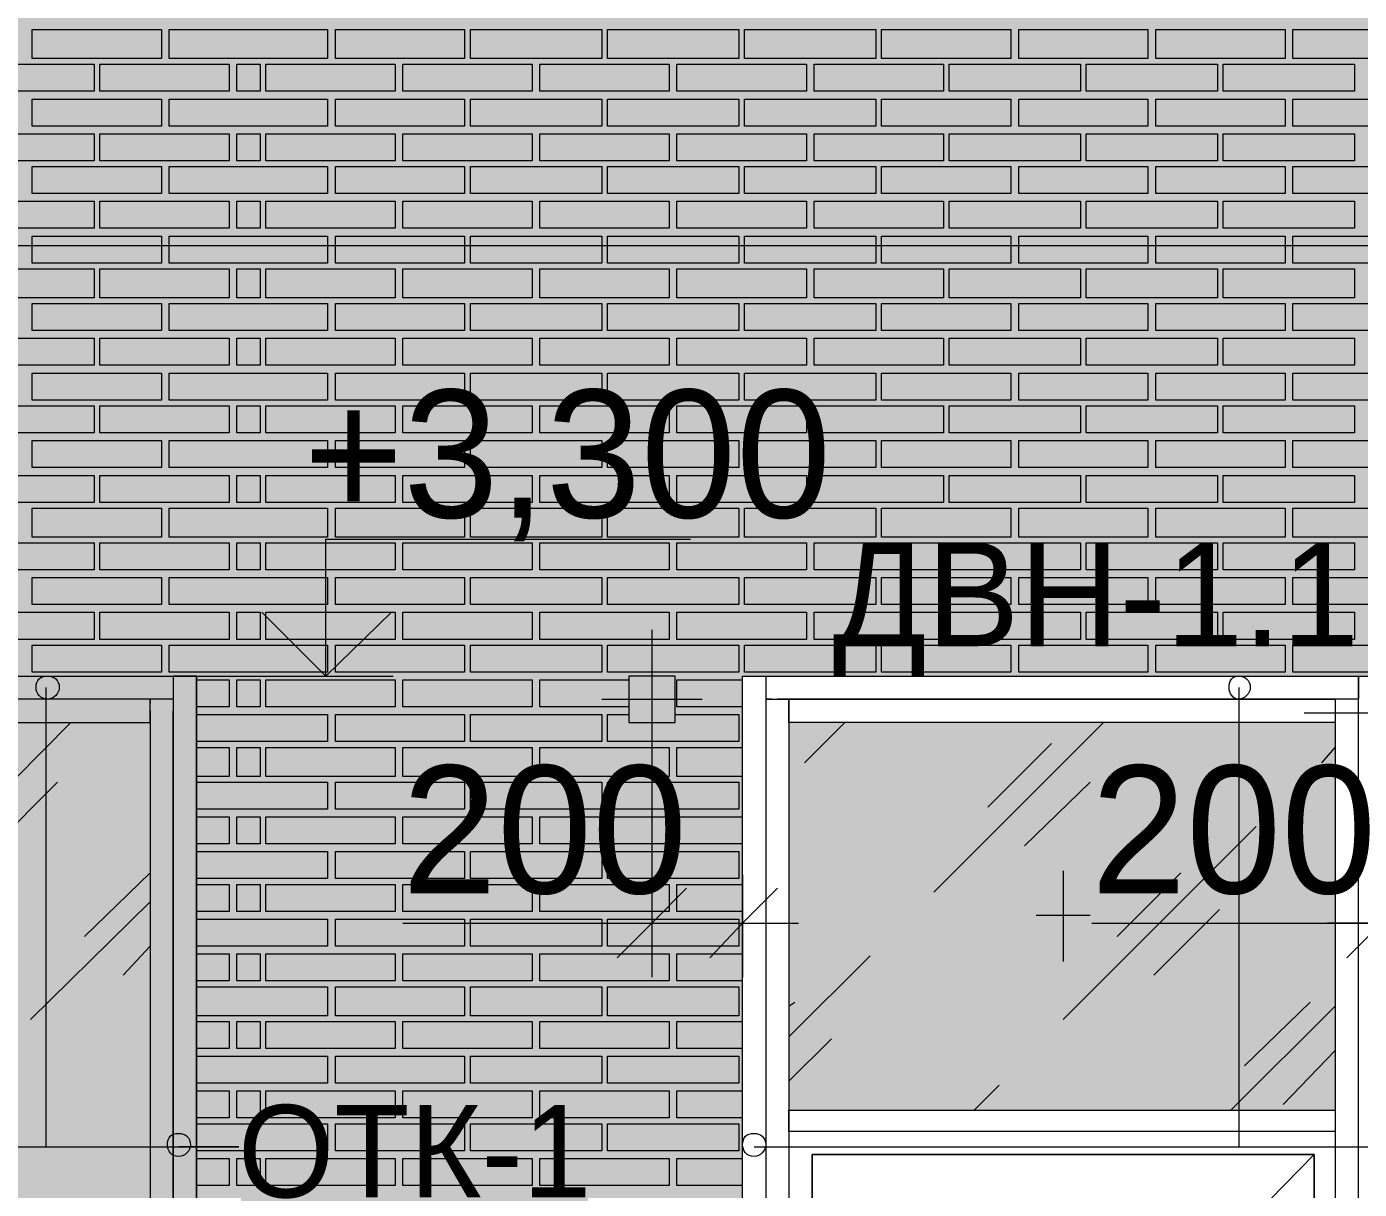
# Model space of a CAD drawing. Header units: millimetres. Extents: x -28928 to 100580, y -22867 to 36490.
# Drawn here: x 55282 to 58203, y -2589 to -40 of the extents above; entities that cross this region are included whole.
import ezdxf

# ---------------------------------------------------------------- set-up
doc = ezdxf.new("R2010")
doc.units = ezdxf.units.MM
doc.layers.add('PDF _Геометрия', color=7, linetype='Continuous', true_color=0x8f8e8d)
doc.layers.add('PDF _Сплошная заливка', color=7, linetype='Continuous', true_color=0xffffff)
doc.layers.add('PDF _Текст', color=7, linetype='Continuous')

msp = doc.modelspace()

# ---------------------------------------------------------------- hatches: boundary and pattern name
at = {"layer": 'PDF _Сплошная заливка', "true_color": 0xdcd6cf, "transparency": 33554559}
h = msp.add_hatch(color=254, dxfattribs=at)
h.paths.add_polyline_path([(29617.6, 1544.1), (29617.6, 9028.4), (29486.4, 9028.4), (29486.4, 1544.1)])
h.paths.add_polyline_path([(47137.2, -1464), (47137.2, -4713.2), (55763.7, -4713.2), (55763.7, 1455.3), (29617.6, 1455.3), (29617.6, 1523), (29486.4, 1523), (29486.4, -4713.2), (45263, -4713.2), (45263, -1464)])
msp.add_hatch(color=254, dxfattribs=at).paths.add_polyline_path([(60798.4, -2005.5), (60798.4, -4713.2), (70224.5, -4713.2), (70224.5, -1464), (74070.3, -1464), (74070.3, -4713.2), (82294.9, -4713.2), (82294.9, 9028.4), (55763.7, 9028.4), (55763.7, -4713.2), (56851.1, -4713.2), (56851.1, -1464), (58251.4, -1464), (58251.4, -4713.2), (59499.5, -4713.2), (59499.5, -2005.5)])

# ---------------------------------------------------------------- linework, layer by layer
at = {"layer": 'PDF _Геометрия', "color": 7, "lineweight": 9}
for points in [[(45263, -4679.3), (45263, -4713.2), (29486.4, -4713.2), (45263, -4713.2), (45263, -1464), (47137.2, -1464), (47137.2, -4713.2), (55763.7, -4713.2), (56851.1, -4713.2), (56851.1, -1464), (58251.4, -1464), (58251.4, -4713.2), (59499.5, -4713.2), (59499.5, -2005.5), (60798.4, -2005.5), (60798.4, -4713.2), (70224.5, -4713.2), (70224.5, -1464), (74070.3, -1464), (74070.3, -4713.2), (82294.9, -4713.2), (82316.1, -4713.2), (82316.1, 9028.4)], [(62803.7, -1239.7), (62786.8, -1100.1), (62748.7, -964.7), (62681.1, -837.8), (62592.2, -727.8), (62482.2, -639), (62359.5, -575.5), (62224.1, -533.2), (62080.3, -520.5), (45212.2, -520.5), (45068.4, -533.2), (44933, -575.5), (44810.3, -639), (44700.3, -727.8), (44611.4, -837.8), (44543.7, -964.7), (44505.7, -1100.1), (44488.7, -1239.7)], [(55505.7, -1464), (55814.5, -1464), (55937.2, -1464), (55937.2, -1163.6), (56736.8, -1163.6)], [(58082.2, -1544.3), (58577.2, -1544.3), (58894.5, -1544.3), (58894.5, -1244), (59694.1, -1244)], [(56652.2, -1362.4), (56652.2, -1662.8), (56652.2, -2005.5), (56652.2, -2124)], [(58450.3, -1362.4), (58450.3, -1662.8), (58450.3, -2005.5), (58133, -2005.5)], [(53855.7, -1464), (55653.7, -1464), (55653.7, -4163.2), (55653.7, -4087), (55653.7, -2813.6), (55653.7, -1540.1), (55653.7, -1464), (55603, -1464), (55603, -1540.1)], [(55323.7, -1489.3), (55323.7, -2496.3), (55746.8, -2496.3), (55615.7, -2496.3)], [(55784.9, -1464), (56085.3, -1464)], [(56927.2, -1464), (58175.3, -1464), (58200.7, -1464), (58200.7, -1514.7), (58175.3, -1514.7), (56927.2, -1514.7)], [(57938.4, -1489.3), (57938.4, -2496.3), (58357.2, -2496.3), (58226.1, -2496.3)], [(58200.7, -4764), (58200.7, -2441.3), (58200.7, -1540.1), (58200.7, -1464), (58251.4, -1464), (58251.4, -1540.1), (58251.4, -2441.3), (58251.4, -4764), (58200.7, -4764), (58200.7, -2441.3), (58200.7, -1514.7), (58149.9, -1514.7), (58149.9, -2441.3), (58149.9, -4764)], [(55552.2, -1514.7), (55552.2, -1523.2)], [(56542.2, -1514.7), (56762.2, -1514.7)], [(56914.5, -1514.7), (56901.8, -1514.7), (56952.6, -1514.7), (56952.6, -2441.3), (56952.6, -4764)], [(56901.8, -1514.7), (56901.8, -2441.3), (56901.8, -4764)], [(55552.2, -1540.1), (55552.2, -2813.6), (55552.2, -4112.4), (54778, -4112.4), (54778, -4061.6), (55552.2, -4061.6)], [(55603, -4154.7), (55603, -4087), (55603, -2813.6), (55603, -1540.1), (55603, -2813.6), (55603, -4112.4), (55552.2, -4112.4), (55552.2, -4061.6), (55243.4, -3824.7)], [(55010.7, -1937.8), (55378.7, -1565.5)], [(56986.4, -1654.3), (57075.3, -1565.5)], [(57269.9, -1937.8), (57642.2, -1565.5)], [(57388.4, -1751.6), (57528, -1612)], [(58120.3, -1654.3), (58149.9, -1620.5)], [(55209.5, -1836.3), (55349.1, -1696.6)], [(57468.7, -1836.3), (57612.6, -1696.6)], [(57553.4, -2217), (57976.4, -1794)], [(55408.4, -2035.1), (55552.2, -1895.5)], [(57553.4, -1891.3), (57553.4, -2090.1)], [(57671.8, -2035.1), (57811.4, -1895.5)], [(56851.1, -1899.7), (56851.1, -2005.5), (56851.1, -2124)], [(55289.9, -2217), (55552.2, -1959)], [(57752.2, -2119.7), (57896.1, -1975.9)], [(56106.4, -2005.5), (56580.3, -2005.5), (56753.7, -2005.5)], [(56533.7, -2005.5), (56973.7, -2005.5)], [(57612.6, -1988.6), (57494.1, -1988.6)], [(57616.8, -2005.5), (58090.7, -2005.5), (58353, -2005.5)], [(55493, -2119.7), (55552.2, -2056.3)], [(56952.6, -2255.1), (57130.3, -2077.4)], [(56952.6, -2187.4), (56965.3, -2179)], [(57921.4, -2415.9), (58149.9, -2187.4)], [(57951.1, -2318.6), (58094.9, -2179)], [(56952.6, -2352.4), (57045.7, -2259.3)], [(58035.7, -2403.2), (58149.9, -2284.7)], [(57358.7, -2415.9), (57413.7, -2360.9)], [(53868.4, -2496.3), (55746.8, -2496.3)], [(56876.4, -2496.3), (58357.2, -2496.3)], [(58103.4, -2513.2), (57003.4, -3638.6), (58103.4, -4764), (58103.4, -2513.2), (57003.4, -2513.2), (57003.4, -4764)]]:
    msp.add_lwpolyline(points, dxfattribs=at)
at = {"layer": 'PDF _Геометрия', "lineweight": 9}
for points in [[(55577.6, -110.1), (55433.7, -110.1), (55294.1, -110.1), (55294.1, -46.6), (55433.7, -46.6), (55577.6, -46.6)], [(55941.4, -110.1), (55797.6, -110.1), (55763.7, -110.1), (55734.1, -110.1), (55594.5, -110.1), (55594.5, -46.6), (55734.1, -46.6), (55763.7, -46.6), (55797.6, -46.6), (55941.4, -46.6)], [(56241.8, -110.1), (56098, -110.1), (55958.4, -110.1), (55958.4, -46.6), (56098, -46.6), (56241.8, -46.6)], [(56542.2, -110.1), (56398.4, -110.1), (56254.5, -110.1), (56254.5, -46.6), (56398.4, -46.6), (56542.2, -46.6)], [(56842.6, -110.1), (56698.7, -110.1), (56554.9, -110.1), (56554.9, -46.6), (56698.7, -46.6), (56842.6, -46.6)], [(57143, -110.1), (56999.1, -110.1), (56855.3, -110.1), (56855.3, -46.6), (56999.1, -46.6), (57143, -46.6)], [(57439.1, -110.1), (57299.5, -110.1), (57155.7, -110.1), (57155.7, -46.6), (57299.5, -46.6), (57439.1, -46.6)], [(57739.5, -110.1), (57599.9, -110.1), (57456.1, -110.1), (57456.1, -46.6), (57599.9, -46.6), (57739.5, -46.6)], [(58039.9, -110.1), (57896.1, -110.1), (57756.4, -110.1), (57756.4, -46.6), (57896.1, -46.6), (58039.9, -46.6)], [(58340.3, -110.1), (58196.4, -110.1), (58056.8, -110.1), (58056.8, -46.6), (58196.4, -46.6), (58340.3, -46.6)], [(55429.5, -122.8), (55429.5, -182), (55141.8, -182), (55141.8, -122.8)], [(55725.7, -122.8), (55725.7, -182), (55442.2, -182), (55442.2, -122.8)], [(55742.6, -182), (55742.6, -122.8), (55763.7, -122.8), (55793.4, -122.8), (55793.4, -182), (55763.7, -182)], [(56089.5, -122.8), (56089.5, -182), (55806.1, -182), (55806.1, -122.8)], [(56389.9, -122.8), (56389.9, -182), (56106.4, -182), (56106.4, -122.8)], [(56690.3, -122.8), (56690.3, -182), (56406.8, -182), (56406.8, -122.8)], [(56990.7, -122.8), (56990.7, -182), (56707.2, -182), (56707.2, -122.8)], [(57291.1, -122.8), (57291.1, -182), (57007.6, -182), (57007.6, -122.8)], [(57591.4, -122.8), (57591.4, -182), (57303.7, -182), (57303.7, -122.8)], [(57891.8, -122.8), (57891.8, -182), (57604.1, -182), (57604.1, -122.8)], [(58192.2, -122.8), (58192.2, -182), (57904.5, -182), (57904.5, -122.8)], [(55577.6, -258.2), (55433.7, -258.2), (55294.1, -258.2), (55294.1, -199), (55433.7, -199), (55577.6, -199)], [(55941.4, -258.2), (55797.6, -258.2), (55763.7, -258.2), (55734.1, -258.2), (55594.5, -258.2), (55594.5, -199), (55734.1, -199), (55763.7, -199), (55797.6, -199), (55941.4, -199)], [(56241.8, -258.2), (56098, -258.2), (55958.4, -258.2), (55958.4, -199), (56098, -199), (56241.8, -199)], [(56542.2, -258.2), (56398.4, -258.2), (56254.5, -258.2), (56254.5, -199), (56398.4, -199), (56542.2, -199)], [(56842.6, -258.2), (56698.7, -258.2), (56554.9, -258.2), (56554.9, -199), (56698.7, -199), (56842.6, -199)], [(57143, -258.2), (56999.1, -258.2), (56855.3, -258.2), (56855.3, -199), (56999.1, -199), (57143, -199)], [(57439.1, -258.2), (57299.5, -258.2), (57155.7, -258.2), (57155.7, -199), (57299.5, -199), (57439.1, -199)], [(57739.5, -258.2), (57599.9, -258.2), (57456.1, -258.2), (57456.1, -199), (57599.9, -199), (57739.5, -199)], [(58039.9, -258.2), (57896.1, -258.2), (57756.4, -258.2), (57756.4, -199), (57896.1, -199), (58039.9, -199)], [(58340.3, -258.2), (58196.4, -258.2), (58056.8, -258.2), (58056.8, -199), (58196.4, -199), (58340.3, -199)], [(55429.5, -275.1), (55429.5, -334.3), (55141.8, -334.3), (55141.8, -275.1)], [(55725.7, -275.1), (55725.7, -334.3), (55442.2, -334.3), (55442.2, -275.1)], [(55742.6, -334.3), (55742.6, -275.1), (55763.7, -275.1), (55793.4, -275.1), (55793.4, -334.3), (55763.7, -334.3)], [(56089.5, -275.1), (56089.5, -334.3), (55806.1, -334.3), (55806.1, -275.1)], [(56389.9, -275.1), (56389.9, -334.3), (56106.4, -334.3), (56106.4, -275.1)], [(56690.3, -275.1), (56690.3, -334.3), (56406.8, -334.3), (56406.8, -275.1)], [(56990.7, -275.1), (56990.7, -334.3), (56707.2, -334.3), (56707.2, -275.1)], [(57291.1, -275.1), (57291.1, -334.3), (57007.6, -334.3), (57007.6, -275.1)], [(57591.4, -275.1), (57591.4, -334.3), (57303.7, -334.3), (57303.7, -275.1)], [(57891.8, -275.1), (57891.8, -334.3), (57604.1, -334.3), (57604.1, -275.1)], [(58192.2, -275.1), (58192.2, -334.3), (57904.5, -334.3), (57904.5, -275.1)], [(55577.6, -406.3), (55433.7, -406.3), (55294.1, -406.3), (55294.1, -347), (55433.7, -347), (55577.6, -347)], [(55941.4, -406.3), (55797.6, -406.3), (55763.7, -406.3), (55734.1, -406.3), (55594.5, -406.3), (55594.5, -347), (55734.1, -347), (55763.7, -347), (55797.6, -347), (55941.4, -347)], [(56241.8, -406.3), (56098, -406.3), (55958.4, -406.3), (55958.4, -347), (56098, -347), (56241.8, -347)], [(56542.2, -406.3), (56398.4, -406.3), (56254.5, -406.3), (56254.5, -347), (56398.4, -347), (56542.2, -347)], [(56842.6, -406.3), (56698.7, -406.3), (56554.9, -406.3), (56554.9, -347), (56698.7, -347), (56842.6, -347)], [(57143, -406.3), (56999.1, -406.3), (56855.3, -406.3), (56855.3, -347), (56999.1, -347), (57143, -347)], [(57439.1, -406.3), (57299.5, -406.3), (57155.7, -406.3), (57155.7, -347), (57299.5, -347), (57439.1, -347)], [(57739.5, -406.3), (57599.9, -406.3), (57456.1, -406.3), (57456.1, -347), (57599.9, -347), (57739.5, -347)], [(58039.9, -406.3), (57896.1, -406.3), (57756.4, -406.3), (57756.4, -347), (57896.1, -347), (58039.9, -347)], [(58340.3, -406.3), (58196.4, -406.3), (58056.8, -406.3), (58056.8, -347), (58196.4, -347), (58340.3, -347)], [(55429.5, -423.2), (55429.5, -482.4), (55141.8, -482.4), (55141.8, -423.2)], [(55725.7, -423.2), (55725.7, -482.4), (55442.2, -482.4), (55442.2, -423.2)], [(55742.6, -482.4), (55742.6, -423.2), (55763.7, -423.2), (55793.4, -423.2), (55793.4, -482.4), (55763.7, -482.4)], [(56089.5, -423.2), (56089.5, -482.4), (55806.1, -482.4), (55806.1, -423.2)], [(56389.9, -423.2), (56389.9, -482.4), (56106.4, -482.4), (56106.4, -423.2)], [(56690.3, -423.2), (56690.3, -482.4), (56406.8, -482.4), (56406.8, -423.2)], [(56990.7, -423.2), (56990.7, -482.4), (56707.2, -482.4), (56707.2, -423.2)], [(57291.1, -423.2), (57291.1, -482.4), (57007.6, -482.4), (57007.6, -423.2)], [(57591.4, -423.2), (57591.4, -482.4), (57303.7, -482.4), (57303.7, -423.2)], [(57891.8, -423.2), (57891.8, -482.4), (57604.1, -482.4), (57604.1, -423.2)], [(58192.2, -423.2), (58192.2, -482.4), (57904.5, -482.4), (57904.5, -423.2)], [(55577.6, -558.6), (55433.7, -558.6), (55294.1, -558.6), (55294.1, -499.3), (55433.7, -499.3), (55577.6, -499.3)], [(55941.4, -558.6), (55797.6, -558.6), (55763.7, -558.6), (55734.1, -558.6), (55594.5, -558.6), (55594.5, -499.3), (55734.1, -499.3), (55763.7, -499.3), (55797.6, -499.3), (55941.4, -499.3)], [(56241.8, -558.6), (56098, -558.6), (55958.4, -558.6), (55958.4, -499.3), (56098, -499.3), (56241.8, -499.3)], [(56542.2, -558.6), (56398.4, -558.6), (56254.5, -558.6), (56254.5, -499.3), (56398.4, -499.3), (56542.2, -499.3)], [(56842.6, -558.6), (56698.7, -558.6), (56554.9, -558.6), (56554.9, -499.3), (56698.7, -499.3), (56842.6, -499.3)], [(57143, -558.6), (56999.1, -558.6), (56855.3, -558.6), (56855.3, -499.3), (56999.1, -499.3), (57143, -499.3)], [(57439.1, -558.6), (57299.5, -558.6), (57155.7, -558.6), (57155.7, -499.3), (57299.5, -499.3), (57439.1, -499.3)], [(57739.5, -558.6), (57599.9, -558.6), (57456.1, -558.6), (57456.1, -499.3), (57599.9, -499.3), (57739.5, -499.3)], [(58039.9, -558.6), (57896.1, -558.6), (57756.4, -558.6), (57756.4, -499.3), (57896.1, -499.3), (58039.9, -499.3)], [(58340.3, -558.6), (58196.4, -558.6), (58056.8, -558.6), (58056.8, -499.3), (58196.4, -499.3), (58340.3, -499.3)], [(55429.5, -571.3), (55429.5, -634.7), (55141.8, -634.7), (55141.8, -571.3)], [(55725.7, -571.3), (55725.7, -634.7), (55442.2, -634.7), (55442.2, -571.3)], [(55742.6, -634.7), (55742.6, -571.3), (55763.7, -571.3), (55793.4, -571.3), (55793.4, -634.7), (55763.7, -634.7)], [(56089.5, -571.3), (56089.5, -634.7), (55806.1, -634.7), (55806.1, -571.3)], [(56389.9, -571.3), (56389.9, -634.7), (56106.4, -634.7), (56106.4, -571.3)], [(56690.3, -571.3), (56690.3, -634.7), (56406.8, -634.7), (56406.8, -571.3)], [(56990.7, -571.3), (56990.7, -634.7), (56707.2, -634.7), (56707.2, -571.3)], [(57291.1, -571.3), (57291.1, -634.7), (57007.6, -634.7), (57007.6, -571.3)], [(57591.4, -571.3), (57591.4, -634.7), (57303.7, -634.7), (57303.7, -571.3)], [(57891.8, -571.3), (57891.8, -634.7), (57604.1, -634.7), (57604.1, -571.3)], [(58192.2, -571.3), (58192.2, -634.7), (57904.5, -634.7), (57904.5, -571.3)], [(55577.6, -706.6), (55433.7, -706.6), (55294.1, -706.6), (55294.1, -647.4), (55433.7, -647.4), (55577.6, -647.4)], [(55941.4, -706.6), (55797.6, -706.6), (55763.7, -706.6), (55734.1, -706.6), (55594.5, -706.6), (55594.5, -647.4), (55734.1, -647.4), (55763.7, -647.4), (55797.6, -647.4), (55941.4, -647.4)], [(56241.8, -706.6), (56098, -706.6), (55958.4, -706.6), (55958.4, -647.4), (56098, -647.4), (56241.8, -647.4)], [(56542.2, -706.6), (56398.4, -706.6), (56254.5, -706.6), (56254.5, -647.4), (56398.4, -647.4), (56542.2, -647.4)], [(56842.6, -706.6), (56698.7, -706.6), (56554.9, -706.6), (56554.9, -647.4), (56698.7, -647.4), (56842.6, -647.4)], [(57143, -706.6), (56999.1, -706.6), (56855.3, -706.6), (56855.3, -647.4), (56999.1, -647.4), (57143, -647.4)], [(57439.1, -706.6), (57299.5, -706.6), (57155.7, -706.6), (57155.7, -647.4), (57299.5, -647.4), (57439.1, -647.4)], [(57739.5, -706.6), (57599.9, -706.6), (57456.1, -706.6), (57456.1, -647.4), (57599.9, -647.4), (57739.5, -647.4)], [(58039.9, -706.6), (57896.1, -706.6), (57756.4, -706.6), (57756.4, -647.4), (57896.1, -647.4), (58039.9, -647.4)], [(58340.3, -706.6), (58196.4, -706.6), (58056.8, -706.6), (58056.8, -647.4), (58196.4, -647.4), (58340.3, -647.4)], [(55429.5, -723.6), (55429.5, -782.8), (55141.8, -782.8), (55141.8, -723.6)], [(55725.7, -723.6), (55725.7, -782.8), (55442.2, -782.8), (55442.2, -723.6)], [(55742.6, -782.8), (55742.6, -723.6), (55763.7, -723.6), (55793.4, -723.6), (55793.4, -782.8), (55763.7, -782.8)], [(56089.5, -723.6), (56089.5, -782.8), (55806.1, -782.8), (55806.1, -723.6)], [(56389.9, -723.6), (56389.9, -782.8), (56106.4, -782.8), (56106.4, -723.6)], [(56690.3, -723.6), (56690.3, -782.8), (56406.8, -782.8), (56406.8, -723.6)], [(56990.7, -723.6), (56990.7, -782.8), (56707.2, -782.8), (56707.2, -723.6)], [(57291.1, -723.6), (57291.1, -782.8), (57007.6, -782.8), (57007.6, -723.6)], [(57591.4, -723.6), (57591.4, -782.8), (57303.7, -782.8), (57303.7, -723.6)], [(57891.8, -723.6), (57891.8, -782.8), (57604.1, -782.8), (57604.1, -723.6)], [(58192.2, -723.6), (58192.2, -782.8), (57904.5, -782.8), (57904.5, -723.6)], [(55577.6, -859), (55433.7, -859), (55294.1, -859), (55294.1, -799.7), (55433.7, -799.7), (55577.6, -799.7)], [(55941.4, -859), (55797.6, -859), (55763.7, -859), (55734.1, -859), (55594.5, -859), (55594.5, -799.7), (55734.1, -799.7), (55763.7, -799.7), (55797.6, -799.7), (55941.4, -799.7)], [(56241.8, -859), (56098, -859), (55958.4, -859), (55958.4, -799.7), (56098, -799.7), (56241.8, -799.7)], [(56542.2, -859), (56398.4, -859), (56254.5, -859), (56254.5, -799.7), (56398.4, -799.7), (56542.2, -799.7)], [(56842.6, -859), (56698.7, -859), (56554.9, -859), (56554.9, -799.7), (56698.7, -799.7), (56842.6, -799.7)], [(57143, -859), (56999.1, -859), (56855.3, -859), (56855.3, -799.7), (56999.1, -799.7), (57143, -799.7)], [(57439.1, -859), (57299.5, -859), (57155.7, -859), (57155.7, -799.7), (57299.5, -799.7), (57439.1, -799.7)], [(57739.5, -859), (57599.9, -859), (57456.1, -859), (57456.1, -799.7), (57599.9, -799.7), (57739.5, -799.7)], [(58039.9, -859), (57896.1, -859), (57756.4, -859), (57756.4, -799.7), (57896.1, -799.7), (58039.9, -799.7)], [(58340.3, -859), (58196.4, -859), (58056.8, -859), (58056.8, -799.7), (58196.4, -799.7), (58340.3, -799.7)], [(55429.5, -871.6), (55429.5, -930.9), (55141.8, -930.9), (55141.8, -871.6)], [(55725.7, -871.6), (55725.7, -930.9), (55442.2, -930.9), (55442.2, -871.6)], [(55742.6, -930.9), (55742.6, -871.6), (55763.7, -871.6), (55793.4, -871.6), (55793.4, -930.9), (55763.7, -930.9)], [(56089.5, -871.6), (56089.5, -930.9), (55806.1, -930.9), (55806.1, -871.6)], [(56389.9, -871.6), (56389.9, -930.9), (56106.4, -930.9), (56106.4, -871.6)], [(56690.3, -871.6), (56690.3, -930.9), (56406.8, -930.9), (56406.8, -871.6)], [(56990.7, -871.6), (56990.7, -930.9), (56707.2, -930.9), (56707.2, -871.6)], [(57291.1, -871.6), (57291.1, -930.9), (57007.6, -930.9), (57007.6, -871.6)], [(57591.4, -871.6), (57591.4, -930.9), (57303.7, -930.9), (57303.7, -871.6)], [(57891.8, -871.6), (57891.8, -930.9), (57604.1, -930.9), (57604.1, -871.6)], [(58192.2, -871.6), (58192.2, -930.9), (57904.5, -930.9), (57904.5, -871.6)], [(55577.6, -1007), (55433.7, -1007), (55294.1, -1007), (55294.1, -947.8), (55433.7, -947.8), (55577.6, -947.8)], [(55941.4, -1007), (55797.6, -1007), (55763.7, -1007), (55734.1, -1007), (55594.5, -1007), (55594.5, -947.8), (55734.1, -947.8), (55763.7, -947.8), (55797.6, -947.8), (55941.4, -947.8)], [(56241.8, -1007), (56098, -1007), (55958.4, -1007), (55958.4, -947.8), (56098, -947.8), (56241.8, -947.8)], [(56542.2, -1007), (56398.4, -1007), (56254.5, -1007), (56254.5, -947.8), (56398.4, -947.8), (56542.2, -947.8)], [(56842.6, -1007), (56698.7, -1007), (56554.9, -1007), (56554.9, -947.8), (56698.7, -947.8), (56842.6, -947.8)], [(57143, -1007), (56999.1, -1007), (56855.3, -1007), (56855.3, -947.8), (56999.1, -947.8), (57143, -947.8)], [(57439.1, -1007), (57299.5, -1007), (57155.7, -1007), (57155.7, -947.8), (57299.5, -947.8), (57439.1, -947.8)], [(57739.5, -1007), (57599.9, -1007), (57456.1, -1007), (57456.1, -947.8), (57599.9, -947.8), (57739.5, -947.8)], [(58039.9, -1007), (57896.1, -1007), (57756.4, -1007), (57756.4, -947.8), (57896.1, -947.8), (58039.9, -947.8)], [(58340.3, -1007), (58196.4, -1007), (58056.8, -1007), (58056.8, -947.8), (58196.4, -947.8), (58340.3, -947.8)], [(55429.5, -1024), (55429.5, -1083.2), (55141.8, -1083.2), (55141.8, -1024)], [(55725.7, -1024), (55725.7, -1083.2), (55442.2, -1083.2), (55442.2, -1024)], [(55742.6, -1083.2), (55742.6, -1024), (55763.7, -1024), (55793.4, -1024), (55793.4, -1083.2), (55763.7, -1083.2)], [(56089.5, -1024), (56089.5, -1083.2), (55806.1, -1083.2), (55806.1, -1024)], [(56389.9, -1024), (56389.9, -1083.2), (56106.4, -1083.2), (56106.4, -1024)], [(56690.3, -1024), (56690.3, -1083.2), (56406.8, -1083.2), (56406.8, -1024)], [(56990.7, -1024), (56990.7, -1083.2), (56707.2, -1083.2), (56707.2, -1024)], [(57291.1, -1024), (57291.1, -1083.2), (57007.6, -1083.2), (57007.6, -1024)], [(57591.4, -1024), (57591.4, -1083.2), (57303.7, -1083.2), (57303.7, -1024)], [(57891.8, -1024), (57891.8, -1083.2), (57604.1, -1083.2), (57604.1, -1024)], [(58192.2, -1024), (58192.2, -1083.2), (57904.5, -1083.2), (57904.5, -1024)], [(55577.6, -1159.3), (55433.7, -1159.3), (55294.1, -1159.3), (55294.1, -1095.9), (55433.7, -1095.9), (55577.6, -1095.9)], [(55941.4, -1159.3), (55797.6, -1159.3), (55763.7, -1159.3), (55734.1, -1159.3), (55594.5, -1159.3), (55594.5, -1095.9), (55734.1, -1095.9), (55763.7, -1095.9), (55797.6, -1095.9), (55941.4, -1095.9)], [(56241.8, -1159.3), (56098, -1159.3), (55958.4, -1159.3), (55958.4, -1095.9), (56098, -1095.9), (56241.8, -1095.9)], [(56542.2, -1159.3), (56398.4, -1159.3), (56254.5, -1159.3), (56254.5, -1095.9), (56398.4, -1095.9), (56542.2, -1095.9)], [(56842.6, -1159.3), (56698.7, -1159.3), (56554.9, -1159.3), (56554.9, -1095.9), (56698.7, -1095.9), (56842.6, -1095.9)], [(57143, -1159.3), (56999.1, -1159.3), (56855.3, -1159.3), (56855.3, -1095.9), (56999.1, -1095.9), (57143, -1095.9)], [(57439.1, -1159.3), (57299.5, -1159.3), (57155.7, -1159.3), (57155.7, -1095.9), (57299.5, -1095.9), (57439.1, -1095.9)], [(57739.5, -1159.3), (57599.9, -1159.3), (57456.1, -1159.3), (57456.1, -1095.9), (57599.9, -1095.9), (57739.5, -1095.9)], [(58039.9, -1159.3), (57896.1, -1159.3), (57756.4, -1159.3), (57756.4, -1095.9), (57896.1, -1095.9), (58039.9, -1095.9)], [(58340.3, -1159.3), (58196.4, -1159.3), (58056.8, -1159.3), (58056.8, -1095.9), (58196.4, -1095.9), (58340.3, -1095.9)], [(55429.5, -1172), (55429.5, -1231.3), (55141.8, -1231.3), (55141.8, -1172)], [(55725.7, -1172), (55725.7, -1231.3), (55442.2, -1231.3), (55442.2, -1172)], [(55742.6, -1231.3), (55742.6, -1172), (55763.7, -1172), (55793.4, -1172), (55793.4, -1231.3), (55763.7, -1231.3)], [(56089.5, -1172), (56089.5, -1231.3), (55806.1, -1231.3), (55806.1, -1172)], [(56389.9, -1172), (56389.9, -1231.3), (56106.4, -1231.3), (56106.4, -1172)], [(56690.3, -1172), (56690.3, -1231.3), (56406.8, -1231.3), (56406.8, -1172)], [(56990.7, -1172), (56990.7, -1231.3), (56707.2, -1231.3), (56707.2, -1172)], [(57291.1, -1172), (57291.1, -1231.3), (57007.6, -1231.3), (57007.6, -1172)], [(57591.4, -1172), (57591.4, -1231.3), (57303.7, -1231.3), (57303.7, -1172)], [(57891.8, -1172), (57891.8, -1231.3), (57604.1, -1231.3), (57604.1, -1172)], [(58192.2, -1172), (58192.2, -1231.3), (57904.5, -1231.3), (57904.5, -1172)], [(55577.6, -1307.4), (55433.7, -1307.4), (55294.1, -1307.4), (55294.1, -1248.2), (55433.7, -1248.2), (55577.6, -1248.2)], [(55941.4, -1307.4), (55797.6, -1307.4), (55763.7, -1307.4), (55734.1, -1307.4), (55594.5, -1307.4), (55594.5, -1248.2), (55734.1, -1248.2), (55763.7, -1248.2), (55797.6, -1248.2), (55941.4, -1248.2)], [(56241.8, -1307.4), (56098, -1307.4), (55958.4, -1307.4), (55958.4, -1248.2), (56098, -1248.2), (56241.8, -1248.2)], [(56542.2, -1307.4), (56398.4, -1307.4), (56254.5, -1307.4), (56254.5, -1248.2), (56398.4, -1248.2), (56542.2, -1248.2)], [(56842.6, -1307.4), (56698.7, -1307.4), (56554.9, -1307.4), (56554.9, -1248.2), (56698.7, -1248.2), (56842.6, -1248.2)], [(57143, -1307.4), (56999.1, -1307.4), (56855.3, -1307.4), (56855.3, -1248.2), (56999.1, -1248.2), (57143, -1248.2)], [(57439.1, -1307.4), (57299.5, -1307.4), (57155.7, -1307.4), (57155.7, -1248.2), (57299.5, -1248.2), (57439.1, -1248.2)], [(57739.5, -1307.4), (57599.9, -1307.4), (57456.1, -1307.4), (57456.1, -1248.2), (57599.9, -1248.2), (57739.5, -1248.2)], [(58039.9, -1307.4), (57896.1, -1307.4), (57756.4, -1307.4), (57756.4, -1248.2), (57896.1, -1248.2), (58039.9, -1248.2)], [(58340.3, -1307.4), (58196.4, -1307.4), (58056.8, -1307.4), (58056.8, -1248.2), (58196.4, -1248.2), (58340.3, -1248.2)], [(55429.5, -1324.3), (55429.5, -1383.6), (55141.8, -1383.6), (55141.8, -1324.3)], [(55725.7, -1324.3), (55725.7, -1383.6), (55442.2, -1383.6), (55442.2, -1324.3)], [(55742.6, -1383.6), (55742.6, -1324.3), (55763.7, -1324.3), (55793.4, -1324.3), (55793.4, -1383.6), (55763.7, -1383.6)], [(56089.5, -1324.3), (56089.5, -1383.6), (55806.1, -1383.6), (55806.1, -1324.3)], [(56389.9, -1324.3), (56389.9, -1383.6), (56106.4, -1383.6), (56106.4, -1324.3)], [(56690.3, -1324.3), (56690.3, -1383.6), (56406.8, -1383.6), (56406.8, -1324.3)], [(56990.7, -1324.3), (56990.7, -1383.6), (56707.2, -1383.6), (56707.2, -1324.3)], [(57291.1, -1324.3), (57291.1, -1383.6), (57007.6, -1383.6), (57007.6, -1324.3)], [(57591.4, -1324.3), (57591.4, -1383.6), (57303.7, -1383.6), (57303.7, -1324.3)], [(57891.8, -1324.3), (57891.8, -1383.6), (57604.1, -1383.6), (57604.1, -1324.3)], [(58192.2, -1324.3), (58192.2, -1383.6), (57904.5, -1383.6), (57904.5, -1324.3)], [(55577.6, -1455.5), (55433.7, -1455.5), (55294.1, -1455.5), (55294.1, -1396.3), (55433.7, -1396.3), (55577.6, -1396.3)], [(55941.4, -1455.5), (55797.6, -1455.5), (55763.7, -1455.5), (55734.1, -1455.5), (55594.5, -1455.5), (55594.5, -1396.3), (55734.1, -1396.3), (55763.7, -1396.3), (55797.6, -1396.3), (55941.4, -1396.3)], [(56241.8, -1455.5), (56098, -1455.5), (55958.4, -1455.5), (55958.4, -1396.3), (56098, -1396.3), (56241.8, -1396.3)], [(56542.2, -1455.5), (56398.4, -1455.5), (56254.5, -1455.5), (56254.5, -1396.3), (56398.4, -1396.3), (56542.2, -1396.3)], [(56842.6, -1455.5), (56698.7, -1455.5), (56554.9, -1455.5), (56554.9, -1396.3), (56698.7, -1396.3), (56842.6, -1396.3)], [(57143, -1455.5), (56999.1, -1455.5), (56855.3, -1455.5), (56855.3, -1396.3), (56999.1, -1396.3), (57143, -1396.3)], [(57439.1, -1455.5), (57299.5, -1455.5), (57155.7, -1455.5), (57155.7, -1396.3), (57299.5, -1396.3), (57439.1, -1396.3)], [(57739.5, -1455.5), (57599.9, -1455.5), (57456.1, -1455.5), (57456.1, -1396.3), (57599.9, -1396.3), (57739.5, -1396.3)], [(58039.9, -1455.5), (57896.1, -1455.5), (57756.4, -1455.5), (57756.4, -1396.3), (57896.1, -1396.3), (58039.9, -1396.3)], [(58340.3, -1455.5), (58196.4, -1455.5), (58056.8, -1455.5), (58056.8, -1396.3), (58196.4, -1396.3), (58340.3, -1396.3)], [(55742.6, -1531.6), (55742.6, -1472.4), (55763.7, -1472.4), (55793.4, -1472.4), (55793.4, -1531.6), (55763.7, -1531.6)], [(56089.5, -1472.4), (56089.5, -1531.6), (55806.1, -1531.6), (55806.1, -1472.4)], [(56389.9, -1472.4), (56389.9, -1531.6), (56106.4, -1531.6), (56106.4, -1472.4)], [(56241.8, -1607.8), (56098, -1607.8), (55958.4, -1607.8), (55958.4, -1548.6), (56098, -1548.6), (56241.8, -1548.6)], [(56542.2, -1607.8), (56398.4, -1607.8), (56254.5, -1607.8), (56254.5, -1548.6), (56398.4, -1548.6), (56542.2, -1548.6)], [(55742.6, -1684), (55742.6, -1620.5), (55763.7, -1620.5), (55793.4, -1620.5), (55793.4, -1684), (55763.7, -1684)], [(56089.5, -1620.5), (56089.5, -1684), (55806.1, -1684), (55806.1, -1620.5)], [(56389.9, -1620.5), (56389.9, -1684), (56106.4, -1684), (56106.4, -1620.5)], [(56690.3, -1620.5), (56690.3, -1684), (56406.8, -1684), (56406.8, -1620.5)], [(56241.8, -1755.9), (56098, -1755.9), (55958.4, -1755.9), (55958.4, -1696.6), (56098, -1696.6), (56241.8, -1696.6)], [(56542.2, -1755.9), (56398.4, -1755.9), (56254.5, -1755.9), (56254.5, -1696.6), (56398.4, -1696.6), (56542.2, -1696.6)], [(56842.6, -1755.9), (56698.7, -1755.9), (56554.9, -1755.9), (56554.9, -1696.6), (56698.7, -1696.6), (56842.6, -1696.6)], [(55742.6, -1832), (55742.6, -1772.8), (55763.7, -1772.8), (55793.4, -1772.8), (55793.4, -1832), (55763.7, -1832)], [(56089.5, -1772.8), (56089.5, -1832), (55806.1, -1832), (55806.1, -1772.8)], [(56389.9, -1772.8), (56389.9, -1832), (56106.4, -1832), (56106.4, -1772.8)], [(56690.3, -1772.8), (56690.3, -1832), (56406.8, -1832), (56406.8, -1772.8)], [(56241.8, -1908.2), (56098, -1908.2), (55958.4, -1908.2), (55958.4, -1849), (56098, -1849), (56241.8, -1849)], [(56542.2, -1908.2), (56398.4, -1908.2), (56254.5, -1908.2), (56254.5, -1849), (56398.4, -1849), (56542.2, -1849)], [(56842.6, -1908.2), (56698.7, -1908.2), (56554.9, -1908.2), (56554.9, -1849), (56698.7, -1849), (56842.6, -1849)], [(55742.6, -1980.1), (55742.6, -1920.9), (55763.7, -1920.9), (55793.4, -1920.9), (55793.4, -1980.1), (55763.7, -1980.1)], [(56089.5, -1920.9), (56089.5, -1980.1), (55806.1, -1980.1), (55806.1, -1920.9)], [(56389.9, -1920.9), (56389.9, -1980.1), (56106.4, -1980.1), (56106.4, -1920.9)], [(56690.3, -1920.9), (56690.3, -1980.1), (56406.8, -1980.1), (56406.8, -1920.9)], [(56241.8, -2056.3), (56098, -2056.3), (55958.4, -2056.3), (55958.4, -1997), (56098, -1997), (56241.8, -1997)], [(56542.2, -2056.3), (56398.4, -2056.3), (56254.5, -2056.3), (56254.5, -1997), (56398.4, -1997), (56542.2, -1997)], [(56842.6, -2056.3), (56698.7, -2056.3), (56554.9, -2056.3), (56554.9, -1997), (56698.7, -1997), (56842.6, -1997)], [(55742.6, -2132.4), (55742.6, -2073.2), (55763.7, -2073.2), (55793.4, -2073.2), (55793.4, -2132.4), (55763.7, -2132.4)], [(56089.5, -2073.2), (56089.5, -2132.4), (55806.1, -2132.4), (55806.1, -2073.2)], [(56389.9, -2073.2), (56389.9, -2132.4), (56106.4, -2132.4), (56106.4, -2073.2)], [(56690.3, -2073.2), (56690.3, -2132.4), (56406.8, -2132.4), (56406.8, -2073.2)], [(56241.8, -2208.6), (56098, -2208.6), (55958.4, -2208.6), (55958.4, -2145.1), (56098, -2145.1), (56241.8, -2145.1)], [(56542.2, -2208.6), (56398.4, -2208.6), (56254.5, -2208.6), (56254.5, -2145.1), (56398.4, -2145.1), (56542.2, -2145.1)], [(56842.6, -2208.6), (56698.7, -2208.6), (56554.9, -2208.6), (56554.9, -2145.1), (56698.7, -2145.1), (56842.6, -2145.1)], [(55742.6, -2280.5), (55742.6, -2221.3), (55763.7, -2221.3), (55793.4, -2221.3), (55793.4, -2280.5), (55763.7, -2280.5)], [(56089.5, -2221.3), (56089.5, -2280.5), (55806.1, -2280.5), (55806.1, -2221.3)], [(56389.9, -2221.3), (56389.9, -2280.5), (56106.4, -2280.5), (56106.4, -2221.3)], [(56690.3, -2221.3), (56690.3, -2280.5), (56406.8, -2280.5), (56406.8, -2221.3)], [(56241.8, -2356.6), (56098, -2356.6), (55958.4, -2356.6), (55958.4, -2297.4), (56098, -2297.4), (56241.8, -2297.4)], [(56542.2, -2356.6), (56398.4, -2356.6), (56254.5, -2356.6), (56254.5, -2297.4), (56398.4, -2297.4), (56542.2, -2297.4)], [(56842.6, -2356.6), (56698.7, -2356.6), (56554.9, -2356.6), (56554.9, -2297.4), (56698.7, -2297.4), (56842.6, -2297.4)], [(55742.6, -2432.8), (55742.6, -2373.6), (55763.7, -2373.6), (55793.4, -2373.6), (55793.4, -2432.8), (55763.7, -2432.8)], [(56089.5, -2373.6), (56089.5, -2432.8), (55806.1, -2432.8), (55806.1, -2373.6)], [(56389.9, -2373.6), (56389.9, -2432.8), (56106.4, -2432.8), (56106.4, -2373.6)], [(56690.3, -2373.6), (56690.3, -2432.8), (56406.8, -2432.8), (56406.8, -2373.6)], [(56241.8, -2504.7), (56098, -2504.7), (55958.4, -2504.7), (55958.4, -2445.5), (56098, -2445.5), (56241.8, -2445.5)], [(56542.2, -2504.7), (56398.4, -2504.7), (56254.5, -2504.7), (56254.5, -2445.5), (56398.4, -2445.5), (56542.2, -2445.5)], [(56842.6, -2504.7), (56698.7, -2504.7), (56554.9, -2504.7), (56554.9, -2445.5), (56698.7, -2445.5), (56842.6, -2445.5)], [(55742.6, -2580.9), (55742.6, -2521.6), (55763.7, -2521.6), (55793.4, -2521.6), (55793.4, -2580.9), (55763.7, -2580.9)], [(56089.5, -2521.6), (56089.5, -2580.9), (55806.1, -2580.9), (55806.1, -2521.6)], [(56389.9, -2521.6), (56389.9, -2580.9), (56106.4, -2580.9), (56106.4, -2521.6)], [(56690.3, -2521.6), (56690.3, -2580.9), (56406.8, -2580.9), (56406.8, -2521.6)]]:
    msp.add_lwpolyline(points, close=True, dxfattribs=at)
at = {"layer": 'PDF _Геометрия', "color": 7, "lineweight": 18}
for points in [[(55797.6, -1324.3), (55937.2, -1464), (56081.1, -1324.3)], [(56728.4, -1929.3), (56652.2, -2005.5), (56576.1, -2081.6)], [(56927.2, -1929.3), (56851.1, -2005.5), (56779.1, -2081.6)], [(58175.3, -2081.6), (58251.4, -2005.5), (58327.6, -1929.3)]]:
    msp.add_lwpolyline(points, dxfattribs=at)
at = {"layer": 'PDF _Геометрия', "color": 7, "lineweight": 9}
for points in [[(54752.6, -1514.7), (53906.4, -1514.7), (53906.4, -1565.5), (54752.6, -1565.5), (55552.2, -1565.5), (55552.2, -1514.7), (54752.6, -1514.7), (53927.6, -1514.7), (53906.4, -1514.7), (53906.4, -1464), (53927.6, -1464), (54752.6, -1464), (55577.6, -1464), (55603, -1464), (55603, -1514.7), (55577.6, -1514.7)], [(56703, -1464), (56601.4, -1464), (56601.4, -1565.5), (56703, -1565.5)], [(56851.1, -4764), (56851.1, -2441.3), (56851.1, -1540.1), (56851.1, -1464), (56901.8, -1464), (56901.8, -1540.1), (56901.8, -2441.3), (56901.8, -4764)], [(56952.6, -1514.7), (58149.9, -1514.7), (58149.9, -1565.5), (56952.6, -1565.5)], [(56952.6, -2415.9), (58149.9, -2415.9), (58149.9, -2462.4), (56952.6, -2462.4)], [(57003.4, -4764), (57003.4, -2513.2), (58103.4, -2513.2), (58103.4, -4764)]]:
    msp.add_lwpolyline(points, close=True, dxfattribs=at)
at = {"layer": 'PDF _Геометрия', "lineweight": 9}
for points in [[(55653.7, -1472.4), (55725.7, -1472.4), (55725.7, -1531.6), (55653.7, -1531.6)], [(56601.4, -1531.6), (56406.8, -1531.6), (56406.8, -1472.4), (56601.4, -1472.4)], [(56851.1, -1531.6), (56707.2, -1531.6), (56707.2, -1472.4), (56851.1, -1472.4)], [(55653.7, -1548.6), (55734.1, -1548.6), (55763.7, -1548.6), (55797.6, -1548.6), (55941.4, -1548.6), (55941.4, -1607.8), (55797.6, -1607.8), (55763.7, -1607.8), (55734.1, -1607.8), (55653.7, -1607.8)], [(56703, -1548.6), (56842.6, -1548.6), (56842.6, -1607.8), (56698.7, -1607.8), (56554.9, -1607.8), (56554.9, -1548.6), (56601.4, -1548.6)], [(55653.7, -1620.5), (55725.7, -1620.5), (55725.7, -1684), (55653.7, -1684)], [(56851.1, -1684), (56707.2, -1684), (56707.2, -1620.5), (56851.1, -1620.5)], [(55653.7, -1696.6), (55734.1, -1696.6), (55763.7, -1696.6), (55797.6, -1696.6), (55941.4, -1696.6), (55941.4, -1755.9), (55797.6, -1755.9), (55763.7, -1755.9), (55734.1, -1755.9), (55653.7, -1755.9)], [(55653.7, -1772.8), (55725.7, -1772.8), (55725.7, -1832), (55653.7, -1832)], [(56851.1, -1832), (56707.2, -1832), (56707.2, -1772.8), (56851.1, -1772.8)], [(55653.7, -1849), (55734.1, -1849), (55763.7, -1849), (55797.6, -1849), (55941.4, -1849), (55941.4, -1908.2), (55797.6, -1908.2), (55763.7, -1908.2), (55734.1, -1908.2), (55653.7, -1908.2)], [(55653.7, -1920.9), (55725.7, -1920.9), (55725.7, -1980.1), (55653.7, -1980.1)], [(56851.1, -1980.1), (56707.2, -1980.1), (56707.2, -1920.9), (56851.1, -1920.9)], [(55653.7, -1997), (55734.1, -1997), (55763.7, -1997), (55797.6, -1997), (55941.4, -1997), (55941.4, -2056.3), (55797.6, -2056.3), (55763.7, -2056.3), (55734.1, -2056.3), (55653.7, -2056.3)], [(55653.7, -2073.2), (55725.7, -2073.2), (55725.7, -2132.4), (55653.7, -2132.4)], [(56851.1, -2132.4), (56707.2, -2132.4), (56707.2, -2073.2), (56851.1, -2073.2)], [(55653.7, -2145.1), (55734.1, -2145.1), (55763.7, -2145.1), (55797.6, -2145.1), (55941.4, -2145.1), (55941.4, -2208.6), (55797.6, -2208.6), (55763.7, -2208.6), (55734.1, -2208.6), (55653.7, -2208.6)], [(55653.7, -2221.3), (55725.7, -2221.3), (55725.7, -2280.5), (55653.7, -2280.5)], [(56851.1, -2280.5), (56707.2, -2280.5), (56707.2, -2221.3), (56851.1, -2221.3)], [(55653.7, -2297.4), (55734.1, -2297.4), (55763.7, -2297.4), (55797.6, -2297.4), (55941.4, -2297.4), (55941.4, -2356.6), (55797.6, -2356.6), (55763.7, -2356.6), (55734.1, -2356.6), (55653.7, -2356.6)], [(55653.7, -2373.6), (55725.7, -2373.6), (55725.7, -2432.8), (55653.7, -2432.8)], [(56851.1, -2432.8), (56707.2, -2432.8), (56707.2, -2373.6), (56851.1, -2373.6)], [(55653.7, -2445.5), (55734.1, -2445.5), (55763.7, -2445.5), (55797.6, -2445.5), (55941.4, -2445.5), (55941.4, -2504.7), (55797.6, -2504.7), (55763.7, -2504.7), (55734.1, -2504.7), (55653.7, -2504.7)], [(55653.7, -2521.6), (55725.7, -2521.6), (55725.7, -2580.9), (55653.7, -2580.9)], [(56851.1, -2580.9), (56707.2, -2580.9), (56707.2, -2521.6), (56851.1, -2521.6)]]:
    msp.add_lwpolyline(points, dxfattribs=at)
at = {"layer": 'PDF _Геометрия', "color": 7, "lineweight": 9}
for points in [[(55302.6, -1489.3), (55302.6, -1472.4), (55311.1, -1464), (55328, -1464)], [(55302.6, -1489.3), (55302.6, -1472.4), (55311.1, -1464), (55328, -1464)], [(55328, -1514.7), (55311.1, -1514.7), (55302.6, -1502), (55302.6, -1489.3)], [(55328, -1514.7), (55311.1, -1514.7), (55302.6, -1502), (55302.6, -1489.3)], [(55328, -1464), (55340.7, -1464), (55353.4, -1472.4), (55353.4, -1489.3)], [(55328, -1464), (55340.7, -1464), (55353.4, -1472.4), (55353.4, -1489.3)], [(55353.4, -1489.3), (55353.4, -1502), (55340.7, -1514.7), (55328, -1514.7)], [(55353.4, -1489.3), (55353.4, -1502), (55340.7, -1514.7), (55328, -1514.7)], [(57917.2, -1489.3), (57917.2, -1472.4), (57925.7, -1464), (57938.4, -1464)], [(57917.2, -1489.3), (57917.2, -1472.4), (57925.7, -1464), (57938.4, -1464)], [(57938.4, -1514.7), (57925.7, -1514.7), (57917.2, -1502), (57917.2, -1489.3)], [(57938.4, -1514.7), (57925.7, -1514.7), (57917.2, -1502), (57917.2, -1489.3)], [(57938.4, -1464), (57951.1, -1464), (57963.7, -1472.4), (57963.7, -1489.3)], [(57938.4, -1464), (57951.1, -1464), (57963.7, -1472.4), (57963.7, -1489.3)], [(57963.7, -1489.3), (57963.7, -1502), (57951.1, -1514.7), (57938.4, -1514.7)], [(57963.7, -1489.3), (57963.7, -1502), (57951.1, -1514.7), (57938.4, -1514.7)], [(55590.3, -2492), (55590.3, -2475.1), (55598.7, -2466.6), (55615.7, -2466.6)], [(55590.3, -2492), (55590.3, -2475.1), (55598.7, -2466.6), (55615.7, -2466.6)], [(55615.7, -2466.6), (55628.4, -2466.6), (55641.1, -2475.1), (55641.1, -2492)], [(55615.7, -2466.6), (55628.4, -2466.6), (55641.1, -2475.1), (55641.1, -2492)], [(56851.1, -2492), (56851.1, -2475.1), (56859.5, -2466.6), (56876.4, -2466.6)], [(56851.1, -2492), (56851.1, -2475.1), (56859.5, -2466.6), (56876.4, -2466.6)], [(56876.4, -2466.6), (56889.1, -2466.6), (56901.8, -2475.1), (56901.8, -2492)], [(56876.4, -2466.6), (56889.1, -2466.6), (56901.8, -2475.1), (56901.8, -2492)], [(55615.7, -2517.4), (55598.7, -2517.4), (55590.3, -2504.7), (55590.3, -2492)], [(55615.7, -2517.4), (55598.7, -2517.4), (55590.3, -2504.7), (55590.3, -2492)], [(55641.1, -2492), (55641.1, -2504.7), (55628.4, -2517.4), (55615.7, -2517.4)], [(55641.1, -2492), (55641.1, -2504.7), (55628.4, -2517.4), (55615.7, -2517.4)], [(56876.4, -2517.4), (56859.5, -2517.4), (56851.1, -2504.7), (56851.1, -2492)], [(56876.4, -2517.4), (56859.5, -2517.4), (56851.1, -2504.7), (56851.1, -2492)], [(56901.8, -2492), (56901.8, -2504.7), (56889.1, -2517.4), (56876.4, -2517.4)], [(56901.8, -2492), (56901.8, -2504.7), (56889.1, -2517.4), (56876.4, -2517.4)]]:
    msp.add_open_spline(points, degree=3, dxfattribs=at)
at = {"layer": 'PDF _Сплошная заливка', "color": 9, "lineweight": 9, "true_color": 0xc7c7c7, "transparency": 33554559}
msp.add_solid([(56601.4, -1464), (56601.4, -1565.5), (56702.9, -1464), (56702.9, -1565.5)], dxfattribs=at)
at = {"layer": 'PDF _Сплошная заливка', "lineweight": 9, "transparency": 33554559}
for points in [[(54778, -1565.5), (54778, -2788.2), (55552.2, -1565.5), (55552.2, -2788.2)], [(56952.6, -1565.5), (56952.6, -2415.9), (58149.9, -1565.5), (58149.9, -2415.9)]]:
    msp.add_solid(points, dxfattribs=at)

# ---------------------------------------------------------------- texts
at = {"layer": 'PDF _Текст', "attachment_point": 4, "style": ''}
for s, insert, char_height in [('+3,300', (55888.8, -1002.7), 280.13), ('ДВН-1.1', (57048.1, -1317.7), 227.71), ('200', (56104.5, -1802.3), 280.13), ('200', (57614.9, -1802.3), 280.13), ('ОТК-1', (55744.9, -2507.1), 202.56)]:
    msp.add_mtext(s, dxfattribs=dict(at, insert=insert, char_height=char_height))

doc.saveas('drawing.dxf')
